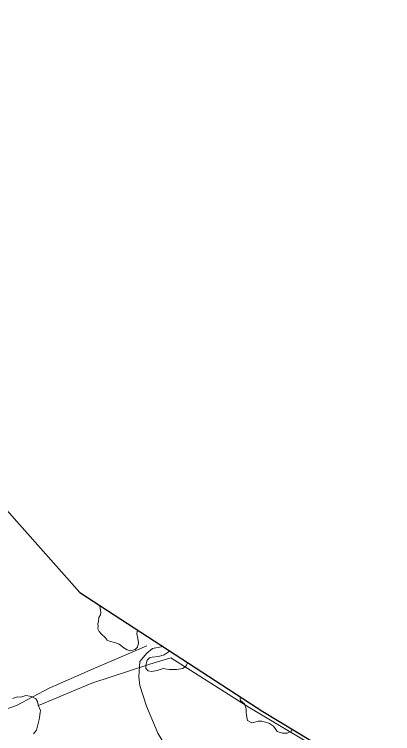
# Model space of a CAD drawing. Header units: metres. Extents: x 4652992 to 4879070, y 2074171 to 2309877.
# Drawn here: x 4653973.9 to 4654048.6, y 2309282.3 to 2309424.2 of the extents above; entities that cross this region are included whole.
import ezdxf

# ---------------------------------------------------------------- set-up
doc = ezdxf.new("R2010")
doc.units = ezdxf.units.M
doc.header["$MEASUREMENT"] = 0
doc.linetypes.add('DGN Style 3', pattern=[92.779933, 66.271381, -26.508552])
for name, color, linetype, lineweight in [('Level 1', 2, 'Continuous', 0), ('Level 20', 30, 'DGN Style 3', 0), ('Level 37', 3, 'Continuous', 0), ('Level 40', 1, 'Continuous', 0)]:
    doc.layers.add(name, color=color, linetype=linetype, lineweight=lineweight)
doc.layers.add('Limite', color=38, linetype='Continuous', lineweight=0, plot=False)

msp = doc.modelspace()

# ---------------------------------------------------------------- linework, layer by layer
at = {"layer": 'Level 1'}
msp.add_polyline3d([(4654000.120302, 2309299.652712, 1251.9949), (4653989.979677, 2309295.287905, 1247.0449), (4653980.784731, 2309291.262514, 1241.5074), (4653974.357119, 2309287.878908, 1238.8199), (4653969.399477, 2309286.176882, 1234.3449), (4653961.096877, 2309285.003932, 1230.407531), (4653960.813034, 2309284.957539, 1230.4075)], dxfattribs=at)
at = {"layer": 'Level 20', "linetype": 'Continuous'}
msp.add_polyline3d([(4654003.23176, 2309299.508427, 1253.753655), (4654001.183387, 2309299.088445, 1253.3), (4654000.08212, 2309298.161938, 1253), (4653998.716874, 2309296.517812, 1253), (4653998.503852, 2309293.497129, 1253), (4653998.715858, 2309291.829424, 1253), (4654000.003081, 2309287.736662, 1253), (4654002.267527, 2309282.400948, 1253), (4654006.930984, 2309274.621524, 1252.9), (4654011.515376, 2309267.996757, 1252.5), (4654015.972046, 2309261.866884, 1252.1), (4654016.312295, 2309260.930995, 1252.1), (4654016.716356, 2309259.541183, 1252.1), (4654017.125313, 2309258.340471, 1252.1), (4654020.032182, 2309255.125132, 1251.9), (4654023.799201, 2309250.667892, 1251.8), (4654026.553816, 2309247.482958, 1251.4), (4654027.234602, 2309246.381277, 1251.067961), (4654027.132746, 2309244.795915, 1250.66796), (4654026.367726, 2309243.031113, 1250.567961), (4654026.247906, 2309241.884358, 1250.267961), (4654026.033413, 2309240.368252, 1249.867961), (4654025.115529, 2309238.990955, 1249.267961), (4654023.946916, 2309237.656783, 1248.500731)], dxfattribs=at)
at = {"layer": 'Level 37'}
msp.add_polyline3d([(4653978.673051, 2309287.839964, 1245.4348), (4653989.243204, 2309292.251302, 1249.9), (4654000.714748, 2309296.053859, 1256.4), (4654004.868323, 2309297.26251, 1259.3), (4654020.128768, 2309287.578852, 1263.2), (4654041.618778, 2309274.792373, 1267.6), (4654048.640305, 2309271.343335, 1268.609762)], dxfattribs=at)
at = {"layer": 'Level 40', "color": 3}
for points in [[(4653998.23737, 2309302.753854, 1257.6), (4653998.160152, 2309302.458716, 1257.6), (4653998.123584, 2309301.978079, 1257.6), (4653998.344387, 2309301.117693, 1257.6), (4653998.418219, 2309300.206873, 1257.6), (4653998.241753, 2309299.361945, 1257.6), (4653997.807911, 2309298.896738, 1257.6), (4653996.811804, 2309298.668642, 1257.6), (4653996.185988, 2309298.833354, 1257.6), (4653995.583889, 2309299.25926, 1257.6), (4653994.660796, 2309299.992535, 1257.6), (4653993.753715, 2309300.275871, 1257.6), (4653992.824759, 2309300.475814, 1257.6), (4653992.231529, 2309300.765695, 1257.6), (4653991.839869, 2309301.314567, 1257.6), (4653991.114324, 2309301.951345, 1257.6), (4653990.669987, 2309302.469533, 1257.6), (4653990.445236, 2309302.9745, 1257.6), (4653990.461908, 2309303.549649, 1257.6), (4653990.445838, 2309303.99968, 1257.6), (4653990.554977, 2309304.416742, 1257.6), (4653990.637245, 2309305.208315, 1256.8), (4653990.91551, 2309305.759745, 1256.8), (4653991.035675, 2309306.21894, 1256.8), (4653990.977816, 2309306.6804, 1256.8), (4653990.887183, 2309307.016628, 1256.8), (4653990.8017, 2309307.58566, 1256.8), (4653994.085649, 2309305.451702, 1257.153319), (4653998.23737, 2309302.753854, 1257.6)], [(4654008.123122, 2309296.329949, 1259.5), (4654008.124294, 2309296.291198, 1259.5), (4654007.870487, 2309295.687234, 1259.5), (4654007.213171, 2309295.189456, 1259.5), (4654005.963289, 2309294.991333, 1259.5), (4654004.979063, 2309294.958086, 1258.8), (4654004.742936, 2309294.972267, 1258.8), (4654004.495068, 2309294.941579, 1258.8), (4654004.034532, 2309295.01481, 1258.8), (4654003.349572, 2309295.147094, 1258.8), (4654002.943558, 2309295.062097, 1258.8), (4654002.152911, 2309294.790543, 1258.8), (4654001.092897, 2309294.589839, 1258.8), (4654000.362926, 2309294.733938, 1258.8), (4653999.906408, 2309295.189795, 1258.8), (4653999.879455, 2309295.820413, 1258.8), (4654000.194356, 2309296.840706, 1258.8), (4654000.64946, 2309297.296489, 1258.8), (4654001.157047, 2309297.402708, 1258.8), (4654002.415852, 2309297.554159, 1259.5), (4654003.498354, 2309297.844256, 1259.5), (4654004.313798, 2309298.396287, 1259.5), (4654004.60451, 2309298.616394, 1259.5), (4654008.123122, 2309296.329949, 1259.5)], [(4653973.593078, 2309289.272316, 1245.3), (4653974.523428, 2309289.551246, 1245.3), (4653975.182265, 2309289.52088, 1245.3), (4653976.224949, 2309289.865401, 1245.3), (4653977.350544, 2309289.617227, 1245.3), (4653978.183396, 2309289.16054, 1245.3), (4653978.524082, 2309288.642891, 1245.3), (4653978.628303, 2309287.949522, 1245.3), (4653979.063594, 2309286.88377, 1245.3), (4653979.059502, 2309286.504287, 1245.3), (4653978.892317, 2309285.501663, 1245.3), (4653978.832023, 2309285.089369, 1245.3), (4653978.329039, 2309282.985652, 1245.3), (4653977.718351, 2309282.289711, 1245.3)], [(4654028.744683, 2309283.230023, 1266), (4654028.638719, 2309282.824645, 1266), (4654027.821239, 2309282.422004, 1266), (4654026.862907, 2309282.388945, 1266), (4654025.819753, 2309282.758272, 1266), (4654025.447183, 2309283.331372, 1266), (4654025.140233, 2309283.792199, 1266), (4654024.335083, 2309284.350712, 1266.6), (4654024.201863, 2309284.385748, 1266.6), (4654022.836805, 2309284.792235, 1266.6), (4654022.068142, 2309284.756973, 1266.6), (4654021.252978, 2309284.54399, 1266.6), (4654020.806773, 2309284.47139, 1266.6), (4654019.964894, 2309284.882726, 1266.6), (4654019.797467, 2309285.876494, 1266.6), (4654019.693592, 2309286.568634, 1266.6), (4654019.719395, 2309287.225201, 1265.8), (4654019.393171, 2309288.177584, 1264.8), (4654018.619244, 2309288.857102, 1264.8), (4654018.522671, 2309289.215655, 1264.8), (4654018.584589, 2309289.531936, 1264.8), (4654023.010578, 2309286.655864, 1265.329695), (4654028.744683, 2309283.230023, 1266)]]:
    msp.add_polyline3d(points, dxfattribs=at)
at = {"layer": 'Limite', "color": 5, "linetype": 'Continuous', "lineweight": 30}
msp.add_polyline3d([(4653909.145574, 2309253.684952, 1192.712931), (4653850.456799, 2309331.198435, 1190.119761), (4653850.292255, 2309339.34708, 1189.957292), (4653852.966465, 2309376.404801, 1188.859787), (4653852.585999, 2309395.668319, 1188.372886), (4653853.503366, 2309406.744431, 1188.300007), (4653854.537748, 2309416.620035, 1189.42512), (4653858.572913, 2309422.538002, 1193.45821), (4653870.00706, 2309424.206043, 1204.117981), (4653870.904219, 2309423.781251, 1204.910136), (4653884.386111, 2309417.400242, 1216.446823), (4653897.269098, 2309404.247593, 1221.32826), (4653909.099266, 2309393.637268, 1225.763358), (4653920.931003, 2309383.66206, 1229.388816), (4653935.079416, 2309368.389814, 1235.052592), (4653986.854416, 2309310.150662, 1249.859976), (4654023.010578, 2309286.655864, 1261.128004), (4654036.331865, 2309278.697062, 1263.687033)], dxfattribs=at)

doc.saveas('drawing.dxf')
